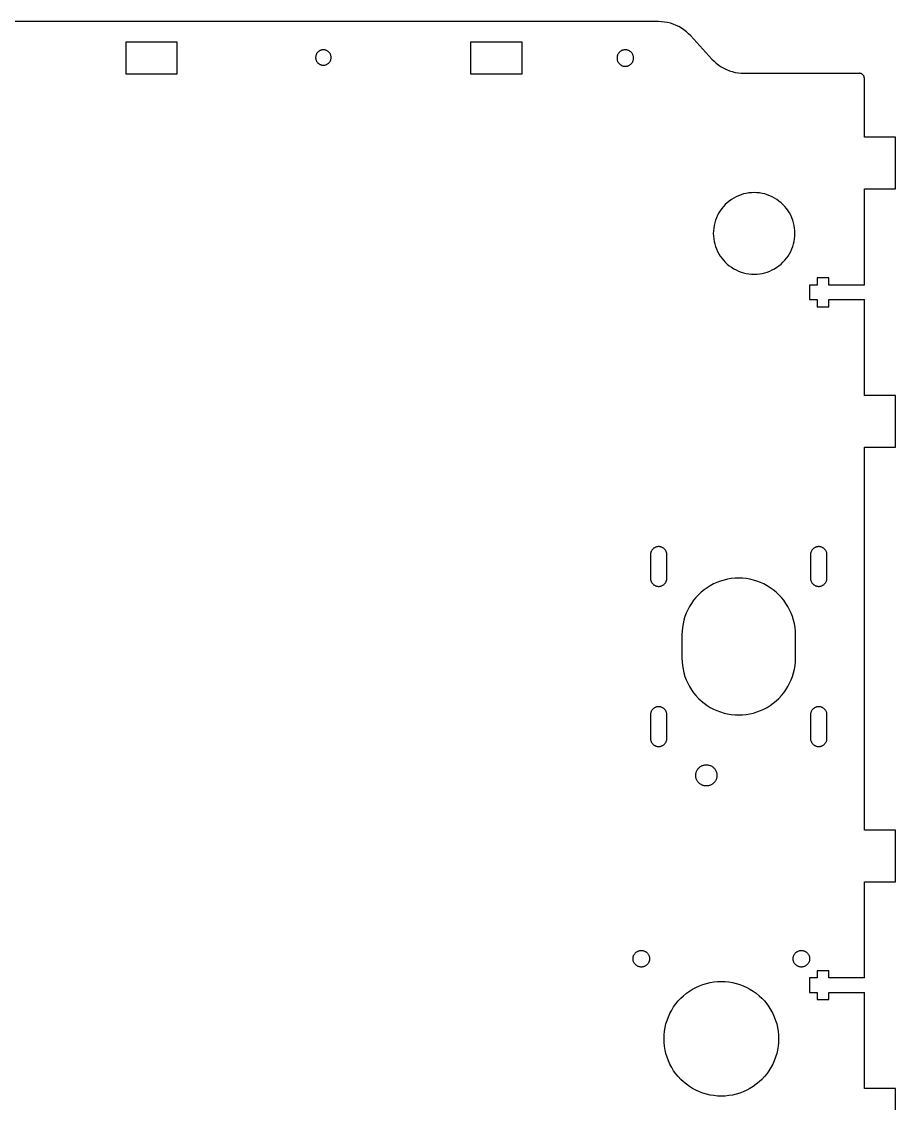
# Model space of a CAD drawing. Header units: centimetres. Extents: x 0 to 166, y 0 to 213.
# Drawn here: x 147.02 to 163.94, y 191.95 to 212.9 of the extents above; entities that cross this region are included whole.
import ezdxf

# ---------------------------------------------------------------- set-up
doc = ezdxf.new("R2010")
doc.units = ezdxf.units.CM
doc.header["$MEASUREMENT"] = 0
doc.layers.add('222 mks tft28 sbase dual 6mm v2_222 mks tft28 sbase dual 6mm', color=7, linetype='Continuous')

msp = doc.modelspace()

# ---------------------------------------------------------------- linework, layer by layer
at = {"layer": '222 mks tft28 sbase dual 6mm v2_222 mks tft28 sbase dual 6mm'}
for p, q in [((159.347, 212.895), (134.706, 212.895)), ((159.405, 212.893), (159.347, 212.895)), ((159.464, 212.887), (159.405, 212.893)), ((159.522, 212.877), (159.464, 212.887)), ((159.579, 212.863), (159.522, 212.877)), ((159.635, 212.845), (159.579, 212.863)), ((159.689, 212.823), (159.635, 212.845)), ((159.742, 212.798), (159.689, 212.823)), ((159.793, 212.768), (159.742, 212.798)), ((159.842, 212.736), (159.793, 212.768)), ((159.889, 212.7), (159.842, 212.736)), ((159.932, 212.661), (159.889, 212.7)), ((159.974, 212.619), (159.932, 212.661)), ((159.974, 212.619), (160.383, 212.171)), ((149.04, 212.501), (150.025, 212.501)), ((149.04, 211.881), (149.04, 212.501)), ((150.025, 212.501), (150.025, 211.881)), ((155.717, 212.501), (156.702, 212.501)), ((155.717, 211.881), (155.717, 212.501)), ((156.702, 212.501), (156.702, 211.881)), ((152.711, 212.22), (152.71, 212.21)), ((152.71, 212.21), (152.71, 212.201)), ((152.71, 212.201), (152.71, 212.191)), ((152.71, 212.191), (152.711, 212.181)), ((152.713, 212.23), (152.711, 212.22)), ((152.711, 212.181), (152.713, 212.171)), ((152.715, 212.239), (152.713, 212.23)), ((152.718, 212.249), (152.715, 212.239)), ((152.722, 212.258), (152.718, 212.249)), ((152.726, 212.267), (152.722, 212.258)), ((152.73, 212.276), (152.726, 212.267)), ((152.735, 212.284), (152.73, 212.276)), ((152.741, 212.292), (152.735, 212.284)), ((152.747, 212.299), (152.741, 212.292)), ((152.754, 212.307), (152.747, 212.299)), ((152.761, 212.313), (152.754, 212.307)), ((152.769, 212.32), (152.761, 212.313)), ((152.777, 212.325), (152.769, 212.32)), ((152.785, 212.33), (152.777, 212.325)), ((152.794, 212.335), (152.785, 212.33)), ((152.803, 212.339), (152.794, 212.335)), ((152.812, 212.343), (152.803, 212.339)), ((152.821, 212.345), (152.812, 212.343)), ((152.831, 212.348), (152.821, 212.345)), ((152.841, 212.349), (152.831, 212.348)), ((152.85, 212.35), (152.841, 212.349)), ((152.86, 212.351), (152.85, 212.35)), ((152.87, 212.35), (152.86, 212.351)), ((152.88, 212.349), (152.87, 212.35)), ((152.889, 212.348), (152.88, 212.349)), ((152.899, 212.345), (152.889, 212.348)), ((152.908, 212.343), (152.899, 212.345)), ((152.918, 212.339), (152.908, 212.343)), ((152.926, 212.335), (152.918, 212.339)), ((152.935, 212.33), (152.926, 212.335)), ((152.943, 212.325), (152.935, 212.33)), ((152.951, 212.32), (152.943, 212.325)), ((152.959, 212.313), (152.951, 212.32)), ((152.966, 212.307), (152.959, 212.313)), ((152.973, 212.299), (152.966, 212.307)), ((152.979, 212.292), (152.973, 212.299)), ((152.985, 212.284), (152.979, 212.292)), ((152.99, 212.276), (152.985, 212.284)), ((152.995, 212.267), (152.99, 212.276)), ((152.999, 212.258), (152.995, 212.267)), ((153.002, 212.249), (152.999, 212.258)), ((153.005, 212.239), (153.002, 212.249)), ((153.007, 212.23), (153.005, 212.239)), ((153.009, 212.22), (153.007, 212.23)), ((153.007, 212.171), (153.009, 212.181)), ((153.01, 212.21), (153.009, 212.22)), ((153.009, 212.181), (153.01, 212.191)), ((153.01, 212.201), (153.01, 212.21)), ((153.01, 212.191), (153.01, 212.201)), ((158.547, 212.211), (158.546, 212.201)), ((158.546, 212.201), (158.546, 212.19)), ((158.546, 212.19), (158.546, 212.18)), ((158.546, 212.18), (158.547, 212.169)), ((158.549, 212.221), (158.547, 212.211)), ((158.552, 212.232), (158.549, 212.221)), ((158.555, 212.242), (158.552, 212.232)), ((158.558, 212.251), (158.555, 212.242)), ((158.563, 212.261), (158.558, 212.251)), ((158.568, 212.27), (158.563, 212.261)), ((158.573, 212.279), (158.568, 212.27)), ((158.579, 212.288), (158.573, 212.279)), ((158.586, 212.296), (158.579, 212.288)), ((158.593, 212.303), (158.586, 212.296)), ((158.601, 212.31), (158.593, 212.303)), ((158.609, 212.317), (158.601, 212.31)), ((158.617, 212.323), (158.609, 212.317)), ((158.626, 212.329), (158.617, 212.323)), ((158.635, 212.334), (158.626, 212.329)), ((158.645, 212.338), (158.635, 212.334)), ((158.655, 212.342), (158.645, 212.338)), ((158.665, 212.345), (158.655, 212.342)), ((158.675, 212.347), (158.665, 212.345)), ((158.685, 212.349), (158.675, 212.347)), ((158.696, 212.35), (158.685, 212.349)), ((158.706, 212.35), (158.696, 212.35)), ((158.717, 212.35), (158.706, 212.35)), ((158.727, 212.349), (158.717, 212.35)), ((158.737, 212.347), (158.727, 212.349)), ((158.748, 212.345), (158.737, 212.347)), ((158.758, 212.342), (158.748, 212.345)), ((158.767, 212.338), (158.758, 212.342)), ((158.777, 212.334), (158.767, 212.338)), ((158.786, 212.329), (158.777, 212.334)), ((158.795, 212.323), (158.786, 212.329)), ((158.804, 212.317), (158.795, 212.323)), ((158.812, 212.31), (158.804, 212.317)), ((158.819, 212.303), (158.812, 212.31)), ((158.826, 212.296), (158.819, 212.303)), ((158.833, 212.288), (158.826, 212.296)), ((158.839, 212.279), (158.833, 212.288)), ((158.845, 212.27), (158.839, 212.279)), ((158.85, 212.261), (158.845, 212.27)), ((158.854, 212.251), (158.85, 212.261)), ((158.858, 212.242), (158.854, 212.251)), ((158.861, 212.232), (158.858, 212.242)), ((158.863, 212.221), (158.861, 212.232)), ((158.865, 212.211), (158.863, 212.221)), ((158.866, 212.201), (158.865, 212.211)), ((158.865, 212.169), (158.866, 212.18)), ((158.866, 212.19), (158.866, 212.201)), ((158.866, 212.18), (158.866, 212.19)), ((152.713, 212.171), (152.715, 212.162)), ((152.715, 212.162), (152.718, 212.152)), ((152.718, 212.152), (152.722, 212.143)), ((152.722, 212.143), (152.726, 212.134)), ((152.726, 212.134), (152.73, 212.126)), ((152.73, 212.126), (152.735, 212.117)), ((152.735, 212.117), (152.741, 212.109)), ((152.741, 212.109), (152.747, 212.102)), ((152.747, 212.102), (152.754, 212.094)), ((152.754, 212.094), (152.761, 212.088)), ((152.761, 212.088), (152.769, 212.082)), ((152.769, 212.082), (152.777, 212.076)), ((152.777, 212.076), (152.785, 212.071)), ((152.785, 212.071), (152.794, 212.066)), ((152.794, 212.066), (152.803, 212.062)), ((152.803, 212.062), (152.812, 212.058)), ((152.812, 212.058), (152.821, 212.056)), ((152.821, 212.056), (152.831, 212.053)), ((152.831, 212.053), (152.841, 212.052)), ((152.841, 212.052), (152.85, 212.051)), ((152.85, 212.051), (152.86, 212.051)), ((152.86, 212.051), (152.87, 212.051)), ((152.87, 212.051), (152.88, 212.052)), ((152.88, 212.052), (152.889, 212.053)), ((152.889, 212.053), (152.899, 212.056)), ((152.899, 212.056), (152.908, 212.058)), ((152.908, 212.058), (152.918, 212.062)), ((152.918, 212.062), (152.926, 212.066)), ((152.926, 212.066), (152.935, 212.071)), ((152.935, 212.071), (152.943, 212.076)), ((152.943, 212.076), (152.951, 212.082)), ((152.951, 212.082), (152.959, 212.088)), ((152.959, 212.088), (152.966, 212.094)), ((152.966, 212.094), (152.973, 212.102)), ((152.973, 212.102), (152.979, 212.109)), ((152.979, 212.109), (152.985, 212.117)), ((152.985, 212.117), (152.99, 212.126)), ((152.99, 212.126), (152.995, 212.134)), ((152.995, 212.134), (152.999, 212.143)), ((152.999, 212.143), (153.002, 212.152)), ((153.002, 212.152), (153.005, 212.162)), ((153.005, 212.162), (153.007, 212.171)), ((158.547, 212.169), (158.549, 212.159)), ((158.549, 212.159), (158.552, 212.149)), ((158.552, 212.149), (158.555, 212.139)), ((158.555, 212.139), (158.558, 212.129)), ((158.558, 212.129), (158.563, 212.119)), ((158.563, 212.119), (158.568, 212.11)), ((158.568, 212.11), (158.573, 212.101)), ((158.573, 212.101), (158.579, 212.093)), ((158.579, 212.093), (158.586, 212.085)), ((158.586, 212.085), (158.593, 212.077)), ((158.593, 212.077), (158.601, 212.07)), ((158.601, 212.07), (158.609, 212.063)), ((158.609, 212.063), (158.617, 212.057)), ((158.617, 212.057), (158.626, 212.052)), ((158.626, 212.052), (158.635, 212.047)), ((158.635, 212.047), (158.645, 212.042)), ((158.645, 212.042), (158.655, 212.039)), ((158.655, 212.039), (158.665, 212.036)), ((158.665, 212.036), (158.675, 212.033)), ((158.675, 212.033), (158.685, 212.032)), ((158.685, 212.032), (158.696, 212.03)), ((158.696, 212.03), (158.706, 212.03)), ((158.706, 212.03), (158.717, 212.03)), ((158.717, 212.03), (158.727, 212.032)), ((158.727, 212.032), (158.737, 212.033)), ((158.737, 212.033), (158.748, 212.036)), ((158.748, 212.036), (158.758, 212.039)), ((158.758, 212.039), (158.767, 212.042)), ((158.767, 212.042), (158.777, 212.047)), ((158.777, 212.047), (158.786, 212.052)), ((158.786, 212.052), (158.795, 212.057)), ((158.795, 212.057), (158.804, 212.063)), ((158.804, 212.063), (158.812, 212.07)), ((158.812, 212.07), (158.819, 212.077)), ((158.819, 212.077), (158.826, 212.085)), ((158.826, 212.085), (158.833, 212.093)), ((158.833, 212.093), (158.839, 212.101)), ((158.839, 212.101), (158.845, 212.11)), ((158.845, 212.11), (158.85, 212.119)), ((158.85, 212.119), (158.854, 212.129)), ((158.854, 212.129), (158.858, 212.139)), ((158.858, 212.139), (158.861, 212.149)), ((158.861, 212.149), (158.863, 212.159)), ((158.863, 212.159), (158.865, 212.169)), ((160.383, 212.171), (160.425, 212.129)), ((160.425, 212.129), (160.468, 212.09)), ((160.468, 212.09), (160.515, 212.054)), ((160.515, 212.054), (160.564, 212.022)), ((160.564, 212.022), (160.615, 211.993)), ((160.615, 211.993), (160.668, 211.967)), ((160.668, 211.967), (160.722, 211.945)), ((150.025, 211.881), (149.04, 211.881)), ((156.702, 211.881), (155.717, 211.881)), ((160.722, 211.945), (160.778, 211.927)), ((160.778, 211.927), (160.835, 211.913)), ((160.835, 211.913), (160.893, 211.903)), ((160.893, 211.903), (160.952, 211.897)), ((160.952, 211.897), (161.01, 211.895)), ((161.01, 211.895), (163.236, 211.895)), ((163.243, 211.895), (163.236, 211.895)), ((163.249, 211.894), (163.243, 211.895)), ((163.256, 211.893), (163.249, 211.894)), ((163.262, 211.892), (163.256, 211.893)), ((163.268, 211.89), (163.262, 211.892)), ((163.274, 211.888), (163.268, 211.89)), ((163.28, 211.885), (163.274, 211.888)), ((163.286, 211.882), (163.28, 211.885)), ((163.292, 211.878), (163.286, 211.882)), ((163.297, 211.874), (163.292, 211.878)), ((163.302, 211.87), (163.297, 211.874)), ((163.307, 211.866), (163.302, 211.87)), ((163.311, 211.861), (163.307, 211.866)), ((163.315, 211.856), (163.311, 211.861)), ((163.319, 211.851), (163.315, 211.856)), ((163.323, 211.845), (163.319, 211.851)), ((163.326, 211.839), (163.323, 211.845)), ((163.329, 211.833), (163.326, 211.839)), ((163.331, 211.827), (163.329, 211.833)), ((163.333, 211.821), (163.331, 211.827)), ((163.334, 211.815), (163.333, 211.821)), ((163.335, 211.808), (163.334, 211.815)), ((163.336, 211.802), (163.335, 211.808)), ((163.336, 211.795), (163.336, 211.802)), ((163.336, 210.655), (163.336, 211.795)), ((163.936, 210.655), (163.336, 210.655)), ((163.936, 209.655), (163.936, 210.655)), ((160.806, 209.479), (160.762, 209.452)), ((160.852, 209.504), (160.806, 209.479)), ((160.899, 209.525), (160.852, 209.504)), ((160.947, 209.543), (160.899, 209.525)), ((160.997, 209.558), (160.947, 209.543)), ((161.047, 209.57), (160.997, 209.558)), ((161.098, 209.578), (161.047, 209.57)), ((161.149, 209.583), (161.098, 209.578)), ((161.201, 209.585), (161.149, 209.583)), ((161.253, 209.583), (161.201, 209.585)), ((161.304, 209.578), (161.253, 209.583)), ((161.355, 209.57), (161.304, 209.578)), ((161.406, 209.558), (161.355, 209.57)), ((161.455, 209.543), (161.406, 209.558)), ((161.503, 209.525), (161.455, 209.543)), ((161.551, 209.504), (161.503, 209.525)), ((161.596, 209.479), (161.551, 209.504)), ((161.64, 209.452), (161.596, 209.479)), ((163.336, 207.795), (163.336, 209.655)), ((163.336, 209.655), (163.936, 209.655)), ((160.574, 209.276), (160.544, 209.234)), ((160.607, 209.316), (160.574, 209.276)), ((160.642, 209.354), (160.607, 209.316)), ((160.68, 209.389), (160.642, 209.354)), ((160.72, 209.422), (160.68, 209.389)), ((160.762, 209.452), (160.72, 209.422)), ((161.682, 209.422), (161.64, 209.452)), ((161.722, 209.389), (161.682, 209.422)), ((161.76, 209.354), (161.722, 209.389)), ((161.795, 209.316), (161.76, 209.354)), ((161.828, 209.276), (161.795, 209.316)), ((161.858, 209.234), (161.828, 209.276)), ((160.453, 209.049), (160.438, 209)), ((160.471, 209.097), (160.453, 209.049)), ((160.493, 209.145), (160.471, 209.097)), ((160.517, 209.19), (160.493, 209.145)), ((160.544, 209.234), (160.517, 209.19)), ((161.885, 209.19), (161.858, 209.234)), ((161.91, 209.145), (161.885, 209.19)), ((161.931, 209.097), (161.91, 209.145)), ((161.949, 209.049), (161.931, 209.097)), ((161.964, 209), (161.949, 209.049)), ((160.413, 208.847), (160.411, 208.795)), ((160.418, 208.898), (160.413, 208.847)), ((160.426, 208.949), (160.418, 208.898)), ((160.438, 209), (160.426, 208.949)), ((161.976, 208.949), (161.964, 209)), ((161.984, 208.898), (161.976, 208.949)), ((161.989, 208.847), (161.984, 208.898)), ((161.991, 208.795), (161.989, 208.847)), ((160.411, 208.795), (160.413, 208.743)), ((160.413, 208.743), (160.418, 208.692)), ((160.418, 208.692), (160.426, 208.641)), ((160.426, 208.641), (160.438, 208.591)), ((161.964, 208.591), (161.976, 208.641)), ((161.976, 208.641), (161.984, 208.692)), ((161.984, 208.692), (161.989, 208.743)), ((161.989, 208.743), (161.991, 208.795)), ((160.438, 208.591), (160.453, 208.541)), ((160.453, 208.541), (160.471, 208.493)), ((160.471, 208.493), (160.493, 208.446)), ((160.493, 208.446), (160.517, 208.4)), ((161.885, 208.4), (161.91, 208.446)), ((161.91, 208.446), (161.931, 208.493)), ((161.931, 208.493), (161.949, 208.541)), ((161.949, 208.541), (161.964, 208.591)), ((160.517, 208.4), (160.544, 208.356)), ((160.544, 208.356), (160.574, 208.314)), ((160.574, 208.314), (160.607, 208.274)), ((160.607, 208.274), (160.642, 208.237)), ((160.642, 208.237), (160.68, 208.201)), ((160.68, 208.201), (160.72, 208.168)), ((161.682, 208.168), (161.722, 208.201)), ((161.722, 208.201), (161.76, 208.237)), ((161.76, 208.237), (161.795, 208.274)), ((161.795, 208.274), (161.828, 208.314)), ((161.828, 208.314), (161.858, 208.356)), ((161.858, 208.356), (161.885, 208.4)), ((160.72, 208.168), (160.762, 208.138)), ((160.762, 208.138), (160.806, 208.111)), ((160.806, 208.111), (160.852, 208.087)), ((160.852, 208.087), (160.899, 208.065)), ((160.899, 208.065), (160.947, 208.047)), ((160.947, 208.047), (160.997, 208.032)), ((160.997, 208.032), (161.047, 208.02)), ((161.047, 208.02), (161.098, 208.012)), ((161.098, 208.012), (161.149, 208.007)), ((161.149, 208.007), (161.201, 208.005)), ((161.201, 208.005), (161.253, 208.007)), ((161.253, 208.007), (161.304, 208.012)), ((161.304, 208.012), (161.355, 208.02)), ((161.355, 208.02), (161.406, 208.032)), ((161.406, 208.032), (161.455, 208.047)), ((161.455, 208.047), (161.503, 208.065)), ((161.503, 208.065), (161.551, 208.087)), ((161.551, 208.087), (161.596, 208.111)), ((161.596, 208.111), (161.64, 208.138)), ((161.64, 208.138), (161.682, 208.168)), ((162.425, 207.795), (162.275, 207.795)), ((162.275, 207.795), (162.275, 207.515)), ((162.645, 207.935), (162.425, 207.935)), ((162.425, 207.935), (162.425, 207.795)), ((162.645, 207.795), (162.645, 207.935)), ((163.336, 207.795), (162.645, 207.795)), ((162.275, 207.515), (162.425, 207.515)), ((162.425, 207.515), (162.425, 207.375)), ((162.425, 207.375), (162.645, 207.375)), ((162.645, 207.515), (163.336, 207.515)), ((162.645, 207.375), (162.645, 207.515)), ((163.336, 205.654), (163.336, 207.515)), ((163.936, 205.654), (163.336, 205.654)), ((163.936, 204.654), (163.936, 205.654)), ((163.336, 204.654), (163.936, 204.654)), ((163.336, 197.238), (163.336, 204.654)), ((159.193, 202.581), (159.192, 202.57)), ((159.192, 202.57), (159.192, 202.12)), ((159.194, 202.591), (159.193, 202.581)), ((159.196, 202.601), (159.194, 202.591)), ((159.198, 202.612), (159.196, 202.601)), ((159.201, 202.622), (159.198, 202.612)), ((159.205, 202.631), (159.201, 202.622)), ((159.209, 202.641), (159.205, 202.631)), ((159.214, 202.65), (159.209, 202.641)), ((159.219, 202.659), (159.214, 202.65)), ((159.226, 202.668), (159.219, 202.659)), ((159.232, 202.676), (159.226, 202.668)), ((159.239, 202.683), (159.232, 202.676)), ((159.247, 202.69), (159.239, 202.683)), ((159.255, 202.697), (159.247, 202.69)), ((159.264, 202.703), (159.255, 202.697)), ((159.272, 202.709), (159.264, 202.703)), ((159.282, 202.714), (159.272, 202.709)), ((159.291, 202.718), (159.282, 202.714)), ((159.301, 202.722), (159.291, 202.718)), ((159.311, 202.725), (159.301, 202.722)), ((159.321, 202.727), (159.311, 202.725)), ((159.332, 202.729), (159.321, 202.727)), ((159.342, 202.73), (159.332, 202.729)), ((159.352, 202.73), (159.342, 202.73)), ((159.363, 202.73), (159.352, 202.73)), ((159.373, 202.729), (159.363, 202.73)), ((159.384, 202.727), (159.373, 202.729)), ((159.394, 202.725), (159.384, 202.727)), ((159.404, 202.722), (159.394, 202.725)), ((159.414, 202.718), (159.404, 202.722)), ((159.423, 202.714), (159.414, 202.718)), ((159.432, 202.709), (159.423, 202.714)), ((159.441, 202.703), (159.432, 202.709)), ((159.45, 202.697), (159.441, 202.703)), ((159.458, 202.69), (159.45, 202.697)), ((159.466, 202.683), (159.458, 202.69)), ((159.473, 202.676), (159.466, 202.683)), ((159.479, 202.668), (159.473, 202.676)), ((159.486, 202.659), (159.479, 202.668)), ((159.491, 202.65), (159.486, 202.659)), ((159.496, 202.641), (159.491, 202.65)), ((159.5, 202.631), (159.496, 202.641)), ((159.504, 202.622), (159.5, 202.631)), ((159.507, 202.612), (159.504, 202.622)), ((159.509, 202.601), (159.507, 202.612)), ((159.511, 202.591), (159.509, 202.601)), ((159.512, 202.581), (159.511, 202.591)), ((159.512, 202.57), (159.512, 202.581)), ((159.512, 202.12), (159.512, 202.57)), ((162.293, 202.581), (162.292, 202.57)), ((162.292, 202.57), (162.292, 202.12)), ((162.294, 202.591), (162.293, 202.581)), ((162.296, 202.601), (162.294, 202.591)), ((162.298, 202.612), (162.296, 202.601)), ((162.301, 202.622), (162.298, 202.612)), ((162.305, 202.631), (162.301, 202.622)), ((162.309, 202.641), (162.305, 202.631)), ((162.314, 202.65), (162.309, 202.641)), ((162.319, 202.659), (162.314, 202.65)), ((162.326, 202.668), (162.319, 202.659)), ((162.332, 202.676), (162.326, 202.668)), ((162.339, 202.683), (162.332, 202.676)), ((162.347, 202.69), (162.339, 202.683)), ((162.355, 202.697), (162.347, 202.69)), ((162.364, 202.703), (162.355, 202.697)), ((162.372, 202.709), (162.364, 202.703)), ((162.382, 202.714), (162.372, 202.709)), ((162.391, 202.718), (162.382, 202.714)), ((162.401, 202.722), (162.391, 202.718)), ((162.411, 202.725), (162.401, 202.722)), ((162.421, 202.727), (162.411, 202.725)), ((162.432, 202.729), (162.421, 202.727)), ((162.442, 202.73), (162.432, 202.729)), ((162.452, 202.73), (162.442, 202.73)), ((162.463, 202.73), (162.452, 202.73)), ((162.473, 202.729), (162.463, 202.73)), ((162.484, 202.727), (162.473, 202.729)), ((162.494, 202.725), (162.484, 202.727)), ((162.504, 202.722), (162.494, 202.725)), ((162.514, 202.718), (162.504, 202.722)), ((162.523, 202.714), (162.514, 202.718)), ((162.532, 202.709), (162.523, 202.714)), ((162.541, 202.703), (162.532, 202.709)), ((162.55, 202.697), (162.541, 202.703)), ((162.558, 202.69), (162.55, 202.697)), ((162.566, 202.683), (162.558, 202.69)), ((162.573, 202.676), (162.566, 202.683)), ((162.579, 202.668), (162.573, 202.676)), ((162.586, 202.659), (162.579, 202.668)), ((162.591, 202.65), (162.586, 202.659)), ((162.596, 202.641), (162.591, 202.65)), ((162.6, 202.631), (162.596, 202.641)), ((162.604, 202.622), (162.6, 202.631)), ((162.607, 202.612), (162.604, 202.622)), ((162.609, 202.601), (162.607, 202.612)), ((162.611, 202.591), (162.609, 202.601)), ((162.612, 202.581), (162.611, 202.591)), ((162.612, 202.57), (162.612, 202.581)), ((162.612, 202.12), (162.612, 202.57)), ((159.192, 202.12), (159.193, 202.11)), ((159.193, 202.11), (159.194, 202.099)), ((159.194, 202.099), (159.196, 202.089)), ((159.196, 202.089), (159.198, 202.079)), ((159.198, 202.079), (159.201, 202.069)), ((159.201, 202.069), (159.205, 202.059)), ((159.205, 202.059), (159.209, 202.049)), ((159.209, 202.049), (159.214, 202.04)), ((159.214, 202.04), (159.219, 202.031)), ((159.219, 202.031), (159.226, 202.023)), ((159.226, 202.023), (159.232, 202.015)), ((159.232, 202.015), (159.239, 202.007)), ((159.239, 202.007), (159.247, 202)), ((159.247, 202), (159.255, 201.993)), ((159.255, 201.993), (159.264, 201.987)), ((159.264, 201.987), (159.272, 201.982)), ((159.272, 201.982), (159.282, 201.977)), ((159.282, 201.977), (159.291, 201.972)), ((159.291, 201.972), (159.301, 201.969)), ((159.301, 201.969), (159.311, 201.966)), ((159.311, 201.966), (159.321, 201.963)), ((159.321, 201.963), (159.332, 201.962)), ((159.332, 201.962), (159.342, 201.96)), ((159.342, 201.96), (159.352, 201.96)), ((159.352, 201.96), (159.363, 201.96)), ((159.363, 201.96), (159.373, 201.962)), ((159.373, 201.962), (159.384, 201.963)), ((159.384, 201.963), (159.394, 201.966)), ((159.394, 201.966), (159.404, 201.969)), ((159.404, 201.969), (159.414, 201.972)), ((159.414, 201.972), (159.423, 201.977)), ((159.423, 201.977), (159.432, 201.982)), ((159.432, 201.982), (159.441, 201.987)), ((159.441, 201.987), (159.45, 201.993)), ((159.45, 201.993), (159.458, 202)), ((159.458, 202), (159.466, 202.007)), ((159.466, 202.007), (159.473, 202.015)), ((159.473, 202.015), (159.479, 202.023)), ((159.479, 202.023), (159.486, 202.031)), ((159.486, 202.031), (159.491, 202.04)), ((159.491, 202.04), (159.496, 202.049)), ((159.496, 202.049), (159.5, 202.059)), ((159.5, 202.059), (159.504, 202.069)), ((159.504, 202.069), (159.507, 202.079)), ((159.507, 202.079), (159.509, 202.089)), ((159.509, 202.089), (159.511, 202.099)), ((159.511, 202.099), (159.512, 202.11)), ((159.512, 202.11), (159.512, 202.12)), ((160.291, 201.935), (160.233, 201.893)), ((160.352, 201.973), (160.291, 201.935)), ((160.416, 202.007), (160.352, 201.973)), ((160.482, 202.036), (160.416, 202.007)), ((160.549, 202.062), (160.482, 202.036)), ((160.618, 202.083), (160.549, 202.062)), ((160.688, 202.099), (160.618, 202.083)), ((160.759, 202.111), (160.688, 202.099)), ((160.831, 202.118), (160.759, 202.111)), ((160.902, 202.12), (160.831, 202.118)), ((160.974, 202.118), (160.902, 202.12)), ((161.046, 202.111), (160.974, 202.118)), ((161.117, 202.099), (161.046, 202.111)), ((161.187, 202.083), (161.117, 202.099)), ((161.256, 202.062), (161.187, 202.083)), ((161.323, 202.036), (161.256, 202.062)), ((161.389, 202.007), (161.323, 202.036)), ((161.452, 201.973), (161.389, 202.007)), ((161.514, 201.935), (161.452, 201.973)), ((161.572, 201.893), (161.514, 201.935)), ((162.292, 202.12), (162.293, 202.11)), ((162.293, 202.11), (162.294, 202.099)), ((162.294, 202.099), (162.296, 202.089)), ((162.296, 202.089), (162.298, 202.079)), ((162.298, 202.079), (162.301, 202.069)), ((162.301, 202.069), (162.305, 202.059)), ((162.305, 202.059), (162.309, 202.049)), ((162.309, 202.049), (162.314, 202.04)), ((162.314, 202.04), (162.319, 202.031)), ((162.319, 202.031), (162.326, 202.023)), ((162.326, 202.023), (162.332, 202.015)), ((162.332, 202.015), (162.339, 202.007)), ((162.339, 202.007), (162.347, 202)), ((162.347, 202), (162.355, 201.993)), ((162.355, 201.993), (162.364, 201.987)), ((162.364, 201.987), (162.372, 201.982)), ((162.372, 201.982), (162.382, 201.977)), ((162.382, 201.977), (162.391, 201.972)), ((162.391, 201.972), (162.401, 201.969)), ((162.401, 201.969), (162.411, 201.966)), ((162.411, 201.966), (162.421, 201.963)), ((162.421, 201.963), (162.432, 201.962)), ((162.432, 201.962), (162.442, 201.96)), ((162.442, 201.96), (162.452, 201.96)), ((162.452, 201.96), (162.463, 201.96)), ((162.463, 201.96), (162.473, 201.962)), ((162.473, 201.962), (162.484, 201.963)), ((162.484, 201.963), (162.494, 201.966)), ((162.494, 201.966), (162.504, 201.969)), ((162.504, 201.969), (162.514, 201.972)), ((162.514, 201.972), (162.523, 201.977)), ((162.523, 201.977), (162.532, 201.982)), ((162.532, 201.982), (162.541, 201.987)), ((162.541, 201.987), (162.55, 201.993)), ((162.55, 201.993), (162.558, 202)), ((162.558, 202), (162.566, 202.007)), ((162.566, 202.007), (162.573, 202.015)), ((162.573, 202.015), (162.579, 202.023)), ((162.579, 202.023), (162.586, 202.031)), ((162.586, 202.031), (162.591, 202.04)), ((162.591, 202.04), (162.596, 202.049)), ((162.596, 202.049), (162.6, 202.059)), ((162.6, 202.059), (162.604, 202.069)), ((162.604, 202.069), (162.607, 202.079)), ((162.607, 202.079), (162.609, 202.089)), ((162.609, 202.089), (162.611, 202.099)), ((162.611, 202.099), (162.612, 202.11)), ((162.612, 202.11), (162.612, 202.12)), ((160.075, 201.745), (160.03, 201.69)), ((160.125, 201.798), (160.075, 201.745)), ((160.177, 201.847), (160.125, 201.798)), ((160.233, 201.893), (160.177, 201.847)), ((161.628, 201.847), (161.572, 201.893)), ((161.68, 201.798), (161.628, 201.847)), ((161.729, 201.745), (161.68, 201.798)), ((161.775, 201.69), (161.729, 201.745)), ((159.916, 201.507), (159.886, 201.441)), ((159.95, 201.57), (159.916, 201.507)), ((159.988, 201.631), (159.95, 201.57)), ((160.03, 201.69), (159.988, 201.631)), ((161.817, 201.631), (161.775, 201.69)), ((161.855, 201.57), (161.817, 201.631)), ((161.889, 201.507), (161.855, 201.57)), ((161.919, 201.441), (161.889, 201.507)), ((159.84, 201.305), (159.824, 201.235)), ((159.861, 201.374), (159.84, 201.305)), ((159.886, 201.441), (159.861, 201.374)), ((161.944, 201.374), (161.919, 201.441)), ((161.965, 201.305), (161.944, 201.374)), ((161.981, 201.235), (161.965, 201.305)), ((159.805, 201.092), (159.802, 201.02)), ((159.812, 201.164), (159.805, 201.092)), ((159.824, 201.235), (159.812, 201.164)), ((161.993, 201.164), (161.981, 201.235)), ((162, 201.092), (161.993, 201.164)), ((162.002, 201.02), (162, 201.092)), ((159.802, 201.02), (159.802, 200.57)), ((162.002, 200.57), (162.002, 201.02)), ((159.802, 200.57), (159.805, 200.498)), ((159.805, 200.498), (159.812, 200.427)), ((161.993, 200.427), (162, 200.498)), ((162, 200.498), (162.002, 200.57)), ((159.812, 200.427), (159.824, 200.356)), ((159.824, 200.356), (159.84, 200.285)), ((159.84, 200.285), (159.861, 200.217)), ((161.944, 200.217), (161.965, 200.285)), ((161.965, 200.285), (161.981, 200.356)), ((161.981, 200.356), (161.993, 200.427)), ((159.861, 200.217), (159.886, 200.149)), ((159.886, 200.149), (159.916, 200.084)), ((159.916, 200.084), (159.95, 200.02)), ((161.855, 200.02), (161.889, 200.084)), ((161.889, 200.084), (161.919, 200.149)), ((161.919, 200.149), (161.944, 200.217)), ((159.95, 200.02), (159.988, 199.959)), ((159.988, 199.959), (160.03, 199.9)), ((160.03, 199.9), (160.075, 199.845)), ((160.075, 199.845), (160.125, 199.792)), ((161.68, 199.792), (161.729, 199.845)), ((161.729, 199.845), (161.775, 199.9)), ((161.775, 199.9), (161.817, 199.959)), ((161.817, 199.959), (161.855, 200.02)), ((159.272, 199.609), (159.264, 199.603)), ((159.282, 199.614), (159.272, 199.609)), ((159.291, 199.618), (159.282, 199.614)), ((159.301, 199.622), (159.291, 199.618)), ((159.311, 199.625), (159.301, 199.622)), ((159.321, 199.627), (159.311, 199.625)), ((159.332, 199.629), (159.321, 199.627)), ((159.342, 199.63), (159.332, 199.629)), ((159.352, 199.63), (159.342, 199.63)), ((159.363, 199.63), (159.352, 199.63)), ((159.373, 199.629), (159.363, 199.63)), ((159.384, 199.627), (159.373, 199.629)), ((159.394, 199.625), (159.384, 199.627)), ((159.404, 199.622), (159.394, 199.625)), ((159.414, 199.618), (159.404, 199.622)), ((159.423, 199.614), (159.414, 199.618)), ((159.432, 199.609), (159.423, 199.614)), ((159.441, 199.603), (159.432, 199.609)), ((160.125, 199.792), (160.177, 199.743)), ((160.177, 199.743), (160.233, 199.697)), ((160.233, 199.697), (160.291, 199.656)), ((160.291, 199.656), (160.352, 199.618)), ((160.352, 199.618), (160.416, 199.584)), ((161.389, 199.584), (161.452, 199.618)), ((161.452, 199.618), (161.514, 199.656)), ((161.514, 199.656), (161.572, 199.697)), ((161.572, 199.697), (161.628, 199.743)), ((161.628, 199.743), (161.68, 199.792)), ((162.372, 199.609), (162.364, 199.603)), ((162.382, 199.614), (162.372, 199.609)), ((162.391, 199.618), (162.382, 199.614)), ((162.401, 199.622), (162.391, 199.618)), ((162.411, 199.625), (162.401, 199.622)), ((162.421, 199.627), (162.411, 199.625)), ((162.432, 199.629), (162.421, 199.627)), ((162.442, 199.63), (162.432, 199.629)), ((162.452, 199.63), (162.442, 199.63)), ((162.463, 199.63), (162.452, 199.63)), ((162.473, 199.629), (162.463, 199.63)), ((162.484, 199.627), (162.473, 199.629)), ((162.494, 199.625), (162.484, 199.627)), ((162.504, 199.622), (162.494, 199.625)), ((162.514, 199.618), (162.504, 199.622)), ((162.523, 199.614), (162.514, 199.618)), ((162.532, 199.609), (162.523, 199.614)), ((162.541, 199.603), (162.532, 199.609)), ((159.193, 199.481), (159.192, 199.47)), ((159.192, 199.47), (159.192, 199.02)), ((159.194, 199.491), (159.193, 199.481)), ((159.196, 199.501), (159.194, 199.491)), ((159.198, 199.512), (159.196, 199.501)), ((159.201, 199.522), (159.198, 199.512)), ((159.205, 199.531), (159.201, 199.522)), ((159.209, 199.541), (159.205, 199.531)), ((159.214, 199.55), (159.209, 199.541)), ((159.219, 199.559), (159.214, 199.55)), ((159.226, 199.568), (159.219, 199.559)), ((159.232, 199.576), (159.226, 199.568)), ((159.239, 199.583), (159.232, 199.576)), ((159.247, 199.59), (159.239, 199.583)), ((159.255, 199.597), (159.247, 199.59)), ((159.264, 199.603), (159.255, 199.597)), ((159.45, 199.597), (159.441, 199.603)), ((159.458, 199.59), (159.45, 199.597)), ((159.466, 199.583), (159.458, 199.59)), ((159.473, 199.576), (159.466, 199.583)), ((159.479, 199.568), (159.473, 199.576)), ((159.486, 199.559), (159.479, 199.568)), ((159.491, 199.55), (159.486, 199.559)), ((159.496, 199.541), (159.491, 199.55)), ((159.5, 199.531), (159.496, 199.541)), ((159.504, 199.522), (159.5, 199.531)), ((159.507, 199.512), (159.504, 199.522)), ((159.509, 199.501), (159.507, 199.512)), ((159.511, 199.491), (159.509, 199.501)), ((159.512, 199.481), (159.511, 199.491)), ((159.512, 199.47), (159.512, 199.481)), ((159.512, 199.02), (159.512, 199.47)), ((160.416, 199.584), (160.482, 199.554)), ((160.482, 199.554), (160.549, 199.529)), ((160.549, 199.529), (160.618, 199.508)), ((160.618, 199.508), (160.688, 199.491)), ((160.688, 199.491), (160.759, 199.48)), ((160.759, 199.48), (160.831, 199.472)), ((160.831, 199.472), (160.902, 199.47)), ((160.902, 199.47), (160.974, 199.472)), ((160.974, 199.472), (161.046, 199.48)), ((161.046, 199.48), (161.117, 199.491)), ((161.117, 199.491), (161.187, 199.508)), ((161.187, 199.508), (161.256, 199.529)), ((161.256, 199.529), (161.323, 199.554)), ((161.323, 199.554), (161.389, 199.584)), ((162.293, 199.481), (162.292, 199.47)), ((162.292, 199.47), (162.292, 199.02)), ((162.294, 199.491), (162.293, 199.481)), ((162.296, 199.501), (162.294, 199.491)), ((162.298, 199.512), (162.296, 199.501)), ((162.301, 199.522), (162.298, 199.512)), ((162.305, 199.531), (162.301, 199.522)), ((162.309, 199.541), (162.305, 199.531)), ((162.314, 199.55), (162.309, 199.541)), ((162.319, 199.559), (162.314, 199.55)), ((162.326, 199.568), (162.319, 199.559)), ((162.332, 199.576), (162.326, 199.568)), ((162.339, 199.583), (162.332, 199.576)), ((162.347, 199.59), (162.339, 199.583)), ((162.355, 199.597), (162.347, 199.59)), ((162.364, 199.603), (162.355, 199.597)), ((162.55, 199.597), (162.541, 199.603)), ((162.558, 199.59), (162.55, 199.597)), ((162.566, 199.583), (162.558, 199.59)), ((162.573, 199.576), (162.566, 199.583)), ((162.579, 199.568), (162.573, 199.576)), ((162.586, 199.559), (162.579, 199.568)), ((162.591, 199.55), (162.586, 199.559)), ((162.596, 199.541), (162.591, 199.55)), ((162.6, 199.531), (162.596, 199.541)), ((162.604, 199.522), (162.6, 199.531)), ((162.607, 199.512), (162.604, 199.522)), ((162.609, 199.501), (162.607, 199.512)), ((162.611, 199.491), (162.609, 199.501)), ((162.612, 199.481), (162.611, 199.491)), ((162.612, 199.47), (162.612, 199.481)), ((162.612, 199.02), (162.612, 199.47)), ((159.192, 199.02), (159.193, 199.01)), ((159.193, 199.01), (159.194, 198.999)), ((159.194, 198.999), (159.196, 198.989)), ((159.196, 198.989), (159.198, 198.979)), ((159.507, 198.979), (159.509, 198.989)), ((159.509, 198.989), (159.511, 198.999)), ((159.511, 198.999), (159.512, 199.01)), ((159.512, 199.01), (159.512, 199.02)), ((162.292, 199.02), (162.293, 199.01)), ((162.293, 199.01), (162.294, 198.999)), ((162.294, 198.999), (162.296, 198.989)), ((162.296, 198.989), (162.298, 198.979)), ((162.607, 198.979), (162.609, 198.989)), ((162.609, 198.989), (162.611, 198.999)), ((162.611, 198.999), (162.612, 199.01)), ((162.612, 199.01), (162.612, 199.02)), ((159.198, 198.979), (159.201, 198.969)), ((159.201, 198.969), (159.205, 198.959)), ((159.205, 198.959), (159.209, 198.949)), ((159.209, 198.949), (159.214, 198.94)), ((159.214, 198.94), (159.219, 198.931)), ((159.219, 198.931), (159.226, 198.923)), ((159.226, 198.923), (159.232, 198.915)), ((159.232, 198.915), (159.239, 198.907)), ((159.239, 198.907), (159.247, 198.9)), ((159.247, 198.9), (159.255, 198.893)), ((159.255, 198.893), (159.264, 198.887)), ((159.264, 198.887), (159.272, 198.882)), ((159.272, 198.882), (159.282, 198.877)), ((159.282, 198.877), (159.291, 198.872)), ((159.291, 198.872), (159.301, 198.869)), ((159.301, 198.869), (159.311, 198.866)), ((159.311, 198.866), (159.321, 198.863)), ((159.321, 198.863), (159.332, 198.862)), ((159.332, 198.862), (159.342, 198.86)), ((159.342, 198.86), (159.352, 198.86)), ((159.352, 198.86), (159.363, 198.86)), ((159.363, 198.86), (159.373, 198.862)), ((159.373, 198.862), (159.384, 198.863)), ((159.384, 198.863), (159.394, 198.866)), ((159.394, 198.866), (159.404, 198.869)), ((159.404, 198.869), (159.414, 198.872)), ((159.414, 198.872), (159.423, 198.877)), ((159.423, 198.877), (159.432, 198.882)), ((159.432, 198.882), (159.441, 198.887)), ((159.441, 198.887), (159.45, 198.893)), ((159.45, 198.893), (159.458, 198.9)), ((159.458, 198.9), (159.466, 198.907)), ((159.466, 198.907), (159.473, 198.915)), ((159.473, 198.915), (159.479, 198.923)), ((159.479, 198.923), (159.486, 198.931)), ((159.486, 198.931), (159.491, 198.94)), ((159.491, 198.94), (159.496, 198.949)), ((159.496, 198.949), (159.5, 198.959)), ((159.5, 198.959), (159.504, 198.969)), ((159.504, 198.969), (159.507, 198.979)), ((162.298, 198.979), (162.301, 198.969)), ((162.301, 198.969), (162.305, 198.959)), ((162.305, 198.959), (162.309, 198.949)), ((162.309, 198.949), (162.314, 198.94)), ((162.314, 198.94), (162.319, 198.931)), ((162.319, 198.931), (162.326, 198.923)), ((162.326, 198.923), (162.332, 198.915)), ((162.332, 198.915), (162.339, 198.907)), ((162.339, 198.907), (162.347, 198.9)), ((162.347, 198.9), (162.355, 198.893)), ((162.355, 198.893), (162.364, 198.887)), ((162.364, 198.887), (162.372, 198.882)), ((162.372, 198.882), (162.382, 198.877)), ((162.382, 198.877), (162.391, 198.872)), ((162.391, 198.872), (162.401, 198.869)), ((162.401, 198.869), (162.411, 198.866)), ((162.411, 198.866), (162.421, 198.863)), ((162.421, 198.863), (162.432, 198.862)), ((162.432, 198.862), (162.442, 198.86)), ((162.442, 198.86), (162.452, 198.86)), ((162.452, 198.86), (162.463, 198.86)), ((162.463, 198.86), (162.473, 198.862)), ((162.473, 198.862), (162.484, 198.863)), ((162.484, 198.863), (162.494, 198.866)), ((162.494, 198.866), (162.504, 198.869)), ((162.504, 198.869), (162.514, 198.872)), ((162.514, 198.872), (162.523, 198.877)), ((162.523, 198.877), (162.532, 198.882)), ((162.532, 198.882), (162.541, 198.887)), ((162.541, 198.887), (162.55, 198.893)), ((162.55, 198.893), (162.558, 198.9)), ((162.558, 198.9), (162.566, 198.907)), ((162.566, 198.907), (162.573, 198.915)), ((162.573, 198.915), (162.579, 198.923)), ((162.579, 198.923), (162.586, 198.931)), ((162.586, 198.931), (162.591, 198.94)), ((162.591, 198.94), (162.596, 198.949)), ((162.596, 198.949), (162.6, 198.959)), ((162.6, 198.959), (162.604, 198.969)), ((162.604, 198.969), (162.607, 198.979)), ((160.075, 198.34), (160.078, 198.353)), ((160.078, 198.353), (160.082, 198.366)), ((160.082, 198.366), (160.087, 198.378)), ((160.087, 198.378), (160.092, 198.391)), ((160.092, 198.391), (160.099, 198.402)), ((160.099, 198.402), (160.106, 198.414)), ((160.106, 198.414), (160.113, 198.425)), ((160.113, 198.425), (160.122, 198.435)), ((160.122, 198.435), (160.131, 198.445)), ((160.131, 198.445), (160.141, 198.454)), ((160.141, 198.454), (160.151, 198.463)), ((160.151, 198.463), (160.162, 198.47)), ((160.162, 198.47), (160.174, 198.477)), ((160.174, 198.477), (160.185, 198.484)), ((160.185, 198.484), (160.198, 198.489)), ((160.198, 198.489), (160.21, 198.494)), ((160.21, 198.494), (160.223, 198.498)), ((160.223, 198.498), (160.236, 198.501)), ((160.236, 198.501), (160.249, 198.503)), ((160.249, 198.503), (160.263, 198.504)), ((160.263, 198.504), (160.276, 198.505)), ((160.276, 198.505), (160.29, 198.504)), ((160.29, 198.504), (160.303, 198.503)), ((160.303, 198.503), (160.316, 198.501)), ((160.316, 198.501), (160.329, 198.498)), ((160.329, 198.498), (160.342, 198.494)), ((160.342, 198.494), (160.355, 198.489)), ((160.355, 198.489), (160.367, 198.484)), ((160.367, 198.484), (160.379, 198.477)), ((160.379, 198.477), (160.39, 198.47)), ((160.39, 198.47), (160.401, 198.463)), ((160.401, 198.463), (160.411, 198.454)), ((160.411, 198.454), (160.421, 198.445)), ((160.421, 198.445), (160.43, 198.435)), ((160.43, 198.435), (160.439, 198.425)), ((160.439, 198.425), (160.447, 198.414)), ((160.447, 198.414), (160.454, 198.402)), ((160.454, 198.402), (160.46, 198.391)), ((160.46, 198.391), (160.466, 198.378)), ((160.466, 198.378), (160.47, 198.366)), ((160.47, 198.366), (160.474, 198.353)), ((160.474, 198.353), (160.477, 198.34)), ((160.071, 198.3), (160.072, 198.313)), ((160.072, 198.287), (160.071, 198.3)), ((160.072, 198.313), (160.073, 198.327)), ((160.073, 198.273), (160.072, 198.287)), ((160.073, 198.327), (160.075, 198.34)), ((160.075, 198.26), (160.073, 198.273)), ((160.078, 198.247), (160.075, 198.26)), ((160.082, 198.234), (160.078, 198.247)), ((160.087, 198.221), (160.082, 198.234)), ((160.092, 198.209), (160.087, 198.221)), ((160.099, 198.197), (160.092, 198.209)), ((160.106, 198.186), (160.099, 198.197)), ((160.113, 198.175), (160.106, 198.186)), ((160.122, 198.165), (160.113, 198.175)), ((160.131, 198.155), (160.122, 198.165)), ((160.141, 198.146), (160.131, 198.155)), ((160.151, 198.137), (160.141, 198.146)), ((160.411, 198.146), (160.401, 198.137)), ((160.421, 198.155), (160.411, 198.146)), ((160.43, 198.165), (160.421, 198.155)), ((160.439, 198.175), (160.43, 198.165)), ((160.447, 198.186), (160.439, 198.175)), ((160.454, 198.197), (160.447, 198.186)), ((160.46, 198.209), (160.454, 198.197)), ((160.466, 198.221), (160.46, 198.209)), ((160.47, 198.234), (160.466, 198.221)), ((160.474, 198.247), (160.47, 198.234)), ((160.477, 198.26), (160.474, 198.247)), ((160.477, 198.34), (160.479, 198.327)), ((160.479, 198.273), (160.477, 198.26)), ((160.479, 198.327), (160.481, 198.313)), ((160.481, 198.287), (160.479, 198.273)), ((160.481, 198.313), (160.481, 198.3)), ((160.481, 198.3), (160.481, 198.287)), ((160.162, 198.129), (160.151, 198.137)), ((160.174, 198.122), (160.162, 198.129)), ((160.185, 198.116), (160.174, 198.122)), ((160.198, 198.111), (160.185, 198.116)), ((160.21, 198.106), (160.198, 198.111)), ((160.223, 198.102), (160.21, 198.106)), ((160.236, 198.099), (160.223, 198.102)), ((160.249, 198.097), (160.236, 198.099)), ((160.263, 198.095), (160.249, 198.097)), ((160.276, 198.095), (160.263, 198.095)), ((160.29, 198.095), (160.276, 198.095)), ((160.303, 198.097), (160.29, 198.095)), ((160.316, 198.099), (160.303, 198.097)), ((160.329, 198.102), (160.316, 198.099)), ((160.342, 198.106), (160.329, 198.102)), ((160.355, 198.111), (160.342, 198.106)), ((160.367, 198.116), (160.355, 198.111)), ((160.379, 198.122), (160.367, 198.116)), ((160.39, 198.129), (160.379, 198.122)), ((160.401, 198.137), (160.39, 198.129)), ((163.936, 197.238), (163.336, 197.238)), ((163.936, 196.24), (163.936, 197.238)), ((163.336, 196.24), (163.936, 196.24)), ((163.336, 194.381), (163.336, 196.24)), ((158.859, 194.781), (158.862, 194.791)), ((158.862, 194.791), (158.865, 194.801)), ((158.865, 194.801), (158.868, 194.811)), ((158.868, 194.811), (158.873, 194.821)), ((158.873, 194.821), (158.878, 194.83)), ((158.878, 194.83), (158.883, 194.839)), ((158.883, 194.839), (158.889, 194.847)), ((158.889, 194.847), (158.896, 194.855)), ((158.896, 194.855), (158.903, 194.863)), ((158.903, 194.863), (158.911, 194.87)), ((158.911, 194.87), (158.919, 194.877)), ((158.919, 194.877), (158.927, 194.883)), ((158.927, 194.883), (158.936, 194.888)), ((158.936, 194.888), (158.945, 194.893)), ((158.945, 194.893), (158.955, 194.898)), ((158.955, 194.898), (158.965, 194.901)), ((158.965, 194.901), (158.975, 194.904)), ((158.975, 194.904), (158.985, 194.907)), ((158.985, 194.907), (158.995, 194.909)), ((158.995, 194.909), (159.006, 194.91)), ((159.006, 194.91), (159.016, 194.91)), ((159.016, 194.91), (159.027, 194.91)), ((159.027, 194.91), (159.037, 194.909)), ((159.037, 194.909), (159.047, 194.907)), ((159.047, 194.907), (159.058, 194.904)), ((159.058, 194.904), (159.068, 194.901)), ((159.068, 194.901), (159.077, 194.898)), ((159.077, 194.898), (159.087, 194.893)), ((159.087, 194.893), (159.096, 194.888)), ((159.096, 194.888), (159.105, 194.883)), ((159.105, 194.883), (159.114, 194.877)), ((159.114, 194.877), (159.122, 194.87)), ((159.122, 194.87), (159.129, 194.863)), ((159.129, 194.863), (159.136, 194.855)), ((159.136, 194.855), (159.143, 194.847)), ((159.143, 194.847), (159.149, 194.839)), ((159.149, 194.839), (159.155, 194.83)), ((159.155, 194.83), (159.16, 194.821)), ((159.16, 194.821), (159.164, 194.811)), ((159.164, 194.811), (159.168, 194.801)), ((159.168, 194.801), (159.171, 194.791)), ((159.171, 194.791), (159.173, 194.781)), ((161.959, 194.781), (161.962, 194.791)), ((161.962, 194.791), (161.965, 194.801)), ((161.965, 194.801), (161.968, 194.811)), ((161.968, 194.811), (161.973, 194.821)), ((161.973, 194.821), (161.978, 194.83)), ((161.978, 194.83), (161.983, 194.839)), ((161.983, 194.839), (161.989, 194.847)), ((161.989, 194.847), (161.996, 194.855)), ((161.996, 194.855), (162.003, 194.863)), ((162.003, 194.863), (162.011, 194.87)), ((162.011, 194.87), (162.019, 194.877)), ((162.019, 194.877), (162.027, 194.883)), ((162.027, 194.883), (162.036, 194.888)), ((162.036, 194.888), (162.045, 194.893)), ((162.045, 194.893), (162.055, 194.898)), ((162.055, 194.898), (162.065, 194.901)), ((162.065, 194.901), (162.075, 194.904)), ((162.075, 194.904), (162.085, 194.907)), ((162.085, 194.907), (162.095, 194.909)), ((162.095, 194.909), (162.106, 194.91)), ((162.106, 194.91), (162.116, 194.91)), ((162.116, 194.91), (162.127, 194.91)), ((162.127, 194.91), (162.137, 194.909)), ((162.137, 194.909), (162.147, 194.907)), ((162.147, 194.907), (162.158, 194.904)), ((162.158, 194.904), (162.168, 194.901)), ((162.168, 194.901), (162.177, 194.898)), ((162.177, 194.898), (162.187, 194.893)), ((162.187, 194.893), (162.196, 194.888)), ((162.196, 194.888), (162.205, 194.883)), ((162.205, 194.883), (162.214, 194.877)), ((162.214, 194.877), (162.222, 194.87)), ((162.222, 194.87), (162.229, 194.863)), ((162.229, 194.863), (162.236, 194.855)), ((162.236, 194.855), (162.243, 194.847)), ((162.243, 194.847), (162.249, 194.839)), ((162.249, 194.839), (162.255, 194.83)), ((162.255, 194.83), (162.26, 194.821)), ((162.26, 194.821), (162.264, 194.811)), ((162.264, 194.811), (162.268, 194.801)), ((162.268, 194.801), (162.271, 194.791)), ((162.271, 194.791), (162.273, 194.781)), ((158.856, 194.76), (158.857, 194.771)), ((158.856, 194.75), (158.856, 194.76)), ((158.856, 194.739), (158.856, 194.75)), ((158.857, 194.729), (158.856, 194.739)), ((158.857, 194.771), (158.859, 194.781)), ((158.859, 194.719), (158.857, 194.729)), ((158.862, 194.709), (158.859, 194.719)), ((158.865, 194.698), (158.862, 194.709)), ((158.868, 194.689), (158.865, 194.698)), ((158.873, 194.679), (158.868, 194.689)), ((158.878, 194.67), (158.873, 194.679)), ((158.883, 194.661), (158.878, 194.67)), ((158.889, 194.653), (158.883, 194.661)), ((158.896, 194.644), (158.889, 194.653)), ((158.903, 194.637), (158.896, 194.644)), ((158.911, 194.63), (158.903, 194.637)), ((158.919, 194.623), (158.911, 194.63)), ((158.927, 194.617), (158.919, 194.623)), ((158.936, 194.611), (158.927, 194.617)), ((158.945, 194.606), (158.936, 194.611)), ((158.955, 194.602), (158.945, 194.606)), ((158.965, 194.598), (158.955, 194.602)), ((158.975, 194.595), (158.965, 194.598)), ((158.985, 194.593), (158.975, 194.595)), ((158.995, 194.591), (158.985, 194.593)), ((159.006, 194.59), (158.995, 194.591)), ((159.016, 194.59), (159.006, 194.59)), ((159.027, 194.59), (159.016, 194.59)), ((159.037, 194.591), (159.027, 194.59)), ((159.047, 194.593), (159.037, 194.591)), ((159.058, 194.595), (159.047, 194.593)), ((159.068, 194.598), (159.058, 194.595)), ((159.077, 194.602), (159.068, 194.598)), ((159.087, 194.606), (159.077, 194.602)), ((159.096, 194.611), (159.087, 194.606)), ((159.105, 194.617), (159.096, 194.611)), ((159.114, 194.623), (159.105, 194.617)), ((159.122, 194.63), (159.114, 194.623)), ((159.129, 194.637), (159.122, 194.63)), ((159.136, 194.644), (159.129, 194.637)), ((159.143, 194.653), (159.136, 194.644)), ((159.149, 194.661), (159.143, 194.653)), ((159.155, 194.67), (159.149, 194.661)), ((159.16, 194.679), (159.155, 194.67)), ((159.164, 194.689), (159.16, 194.679)), ((159.168, 194.698), (159.164, 194.689)), ((159.171, 194.709), (159.168, 194.698)), ((159.173, 194.719), (159.171, 194.709)), ((159.173, 194.781), (159.175, 194.771)), ((159.175, 194.729), (159.173, 194.719)), ((159.175, 194.771), (159.176, 194.76)), ((159.176, 194.739), (159.175, 194.729)), ((159.176, 194.76), (159.176, 194.75)), ((159.176, 194.75), (159.176, 194.739)), ((161.956, 194.76), (161.957, 194.771)), ((161.956, 194.75), (161.956, 194.76)), ((161.956, 194.739), (161.956, 194.75)), ((161.957, 194.729), (161.956, 194.739)), ((161.957, 194.771), (161.959, 194.781)), ((161.959, 194.719), (161.957, 194.729)), ((161.962, 194.709), (161.959, 194.719)), ((161.965, 194.698), (161.962, 194.709)), ((161.968, 194.689), (161.965, 194.698)), ((161.973, 194.679), (161.968, 194.689)), ((161.978, 194.67), (161.973, 194.679)), ((161.983, 194.661), (161.978, 194.67)), ((161.989, 194.653), (161.983, 194.661)), ((161.996, 194.644), (161.989, 194.653)), ((162.003, 194.637), (161.996, 194.644)), ((162.011, 194.63), (162.003, 194.637)), ((162.019, 194.623), (162.011, 194.63)), ((162.027, 194.617), (162.019, 194.623)), ((162.036, 194.611), (162.027, 194.617)), ((162.045, 194.606), (162.036, 194.611)), ((162.055, 194.602), (162.045, 194.606)), ((162.065, 194.598), (162.055, 194.602)), ((162.075, 194.595), (162.065, 194.598)), ((162.085, 194.593), (162.075, 194.595)), ((162.095, 194.591), (162.085, 194.593)), ((162.106, 194.59), (162.095, 194.591)), ((162.116, 194.59), (162.106, 194.59)), ((162.127, 194.59), (162.116, 194.59)), ((162.137, 194.591), (162.127, 194.59)), ((162.147, 194.593), (162.137, 194.591)), ((162.158, 194.595), (162.147, 194.593)), ((162.168, 194.598), (162.158, 194.595)), ((162.177, 194.602), (162.168, 194.598)), ((162.187, 194.606), (162.177, 194.602)), ((162.196, 194.611), (162.187, 194.606)), ((162.205, 194.617), (162.196, 194.611)), ((162.214, 194.623), (162.205, 194.617)), ((162.222, 194.63), (162.214, 194.623)), ((162.229, 194.637), (162.222, 194.63)), ((162.236, 194.644), (162.229, 194.637)), ((162.243, 194.653), (162.236, 194.644)), ((162.249, 194.661), (162.243, 194.653)), ((162.255, 194.67), (162.249, 194.661)), ((162.26, 194.679), (162.255, 194.67)), ((162.264, 194.689), (162.26, 194.679)), ((162.268, 194.698), (162.264, 194.689)), ((162.271, 194.709), (162.268, 194.698)), ((162.273, 194.719), (162.271, 194.709)), ((162.273, 194.781), (162.275, 194.771)), ((162.275, 194.729), (162.273, 194.719)), ((162.275, 194.771), (162.276, 194.76)), ((162.276, 194.739), (162.275, 194.729)), ((162.276, 194.76), (162.276, 194.75)), ((162.276, 194.75), (162.276, 194.739)), ((162.425, 194.378), (162.275, 194.378)), ((162.275, 194.378), (162.275, 194.101)), ((162.425, 194.518), (162.425, 194.381)), ((162.645, 194.518), (162.425, 194.518)), ((162.425, 194.381), (162.425, 194.378)), ((162.645, 194.381), (162.645, 194.518)), ((162.645, 194.378), (162.645, 194.381)), ((163.336, 194.378), (162.645, 194.378)), ((163.336, 194.378), (163.336, 194.381)), ((160.011, 194.161), (160.075, 194.195)), ((160.075, 194.195), (160.141, 194.225)), ((160.141, 194.225), (160.209, 194.251)), ((160.209, 194.251), (160.279, 194.272)), ((160.279, 194.272), (160.35, 194.289)), ((160.35, 194.289), (160.421, 194.3)), ((160.421, 194.3), (160.494, 194.308)), ((160.494, 194.308), (160.566, 194.31)), ((160.566, 194.31), (160.639, 194.308)), ((160.639, 194.308), (160.711, 194.3)), ((160.711, 194.3), (160.783, 194.289)), ((160.783, 194.289), (160.853, 194.272)), ((160.853, 194.272), (160.923, 194.251)), ((160.923, 194.251), (160.991, 194.225)), ((160.991, 194.225), (161.057, 194.195)), ((161.057, 194.195), (161.121, 194.161)), ((159.732, 193.932), (159.781, 193.985)), ((159.781, 193.985), (159.834, 194.034)), ((159.834, 194.034), (159.89, 194.081)), ((159.89, 194.081), (159.949, 194.123)), ((159.949, 194.123), (160.011, 194.161)), ((161.121, 194.161), (161.183, 194.123)), ((161.183, 194.123), (161.242, 194.081)), ((161.242, 194.081), (161.298, 194.034)), ((161.298, 194.034), (161.351, 193.985)), ((161.351, 193.985), (161.401, 193.932)), ((162.275, 194.101), (162.275, 194.098)), ((162.275, 194.098), (162.425, 194.098)), ((162.425, 194.098), (162.425, 193.961)), ((162.425, 193.961), (162.425, 193.958)), ((162.425, 193.958), (162.645, 193.958)), ((162.645, 193.961), (162.645, 194.098)), ((162.645, 194.098), (163.336, 194.098)), ((162.645, 193.958), (162.645, 193.961)), ((163.336, 192.238), (163.336, 194.098)), ((159.571, 193.691), (159.605, 193.755)), ((159.605, 193.755), (159.643, 193.817)), ((159.643, 193.817), (159.685, 193.876)), ((159.685, 193.876), (159.732, 193.932)), ((161.401, 193.932), (161.447, 193.876)), ((161.447, 193.876), (161.489, 193.817)), ((161.489, 193.817), (161.527, 193.755)), ((161.527, 193.755), (161.562, 193.691)), ((159.494, 193.487), (159.515, 193.557)), ((159.515, 193.557), (159.541, 193.625)), ((159.541, 193.625), (159.571, 193.691)), ((161.562, 193.691), (161.592, 193.625)), ((161.592, 193.625), (161.617, 193.557)), ((161.617, 193.557), (161.638, 193.487)), ((159.458, 193.273), (159.466, 193.345)), ((159.466, 193.345), (159.477, 193.416)), ((159.477, 193.416), (159.494, 193.487)), ((161.638, 193.487), (161.655, 193.416)), ((161.655, 193.416), (161.667, 193.345)), ((161.667, 193.345), (161.674, 193.273)), ((159.456, 193.2), (159.458, 193.273)), ((159.458, 193.127), (159.456, 193.2)), ((159.466, 193.055), (159.458, 193.127)), ((161.674, 193.127), (161.667, 193.055)), ((161.674, 193.273), (161.676, 193.2)), ((161.676, 193.2), (161.674, 193.127)), ((159.477, 192.983), (159.466, 193.055)), ((159.494, 192.913), (159.477, 192.983)), ((159.515, 192.843), (159.494, 192.913)), ((161.638, 192.913), (161.617, 192.843)), ((161.655, 192.983), (161.638, 192.913)), ((161.667, 193.055), (161.655, 192.983)), ((159.541, 192.775), (159.515, 192.843)), ((159.571, 192.709), (159.541, 192.775)), ((159.605, 192.645), (159.571, 192.709)), ((161.562, 192.709), (161.527, 192.645)), ((161.592, 192.775), (161.562, 192.709)), ((161.617, 192.843), (161.592, 192.775)), ((159.643, 192.583), (159.605, 192.645)), ((159.685, 192.524), (159.643, 192.583)), ((159.732, 192.468), (159.685, 192.524)), ((161.447, 192.524), (161.401, 192.468)), ((161.489, 192.583), (161.447, 192.524)), ((161.527, 192.645), (161.489, 192.583)), ((159.781, 192.415), (159.732, 192.468)), ((159.834, 192.365), (159.781, 192.415)), ((159.89, 192.319), (159.834, 192.365)), ((159.949, 192.277), (159.89, 192.319)), ((160.011, 192.239), (159.949, 192.277)), ((161.183, 192.277), (161.121, 192.239)), ((161.242, 192.319), (161.183, 192.277)), ((161.298, 192.365), (161.242, 192.319)), ((161.351, 192.415), (161.298, 192.365)), ((161.401, 192.468), (161.351, 192.415)), ((160.075, 192.204), (160.011, 192.239)), ((160.141, 192.174), (160.075, 192.204)), ((160.209, 192.149), (160.141, 192.174)), ((160.279, 192.128), (160.209, 192.149)), ((160.35, 192.111), (160.279, 192.128)), ((160.421, 192.099), (160.35, 192.111)), ((160.494, 192.092), (160.421, 192.099)), ((160.566, 192.09), (160.494, 192.092)), ((160.639, 192.092), (160.566, 192.09)), ((160.711, 192.099), (160.639, 192.092)), ((160.783, 192.111), (160.711, 192.099)), ((160.853, 192.128), (160.783, 192.111)), ((160.923, 192.149), (160.853, 192.128)), ((160.991, 192.174), (160.923, 192.149)), ((161.057, 192.204), (160.991, 192.174)), ((161.121, 192.239), (161.057, 192.204)), ((163.936, 192.238), (163.336, 192.238)), ((163.936, 191.24), (163.936, 192.238))]:
    msp.add_line(p, q, dxfattribs=at)

doc.saveas('drawing.dxf')
